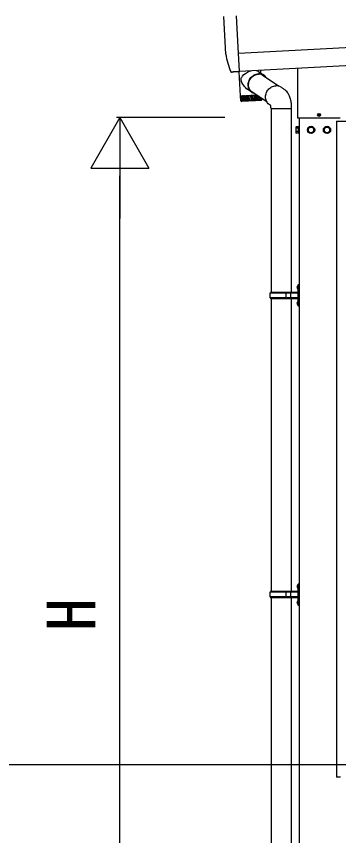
# Model space of a CAD drawing. Units: millimetres, scale not verified. Extents: x -875 to 875, y -1304 to 1298.
# Drawn here: x 177.8 to 274.9, y 61.9 to 308.4 of the extents above; entities that cross this region are included whole.
import ezdxf
from ezdxf.enums import TextEntityAlignment as Align

# ---------------------------------------------------------------- set-up
doc = ezdxf.new("R2010")
doc.units = ezdxf.units.MM
doc.header["$LTSCALE"] = 8
doc.layers.add('0-6_YKK_A1', color=4, linetype='Continuous')
doc.layers.add('0-7_YKK_D', color=6, linetype='Continuous')
doc.styles.add('ＭＳ ゴシック', font='')
doc.styles.get('ＭＳ ゴシック').set_extended_font_data('MS Gothic')

msp = doc.modelspace()

# ---------------------------------------------------------------- linework, layer by layer
at = {"layer": '0-6_YKK_A1'}
for p, q in [((240.957, 297.022), (240.362, 308.364)), ((244.737, 297.22), (244.142, 308.562)), ((444.835, 307.707), (244.737, 297.22)), ((445.404, 302.301), (245.021, 291.799)), ((244.738, 297.199), (244.737, 297.22)), ((245.018, 291.863), (244.738, 297.199)), ((243.034, 291.545), (242.672, 291.545)), ((243.172, 291.644), (243.107, 291.576)), ((245.029, 291.649), (243.134, 291.644)), ((245.364, 284.487), (244.989, 291.649)), ((245.029, 291.649), (245.028, 291.668)), ((250.803, 291.759), (252.409, 290.653)), ((251.372, 292.132), (251.414, 291.338)), ((251.877, 290.807), (256.782, 287.429)), ((262.5, 292.715), (262.5, 278)), ((262.508, 292.715), (262.508, 278)), ((248.825, 285.448), (247.704, 286.22)), ((253.364, 282.534), (248.491, 285.89)), ((245.364, 284.487), (245.679, 284.503)), ((245.396, 284.388), (245.376, 284.387)), ((245.467, 283.076), (245.376, 284.387)), ((245.396, 284.388), (245.441, 284.391)), ((245.527, 283.058), (245.433, 284.39)), ((245.463, 284.392), (245.434, 284.39)), ((245.463, 284.392), (245.559, 284.397)), ((245.59, 284.399), (245.55, 284.396)), ((245.645, 283.044), (245.55, 284.397)), ((245.59, 284.399), (245.698, 284.404)), ((245.679, 284.503), (250.163, 284.738)), ((245.698, 284.404), (245.738, 284.406)), ((245.82, 283.019), (245.723, 284.406)), ((245.775, 284.408), (245.724, 284.406)), ((245.775, 284.408), (245.893, 284.414)), ((245.821, 284.411), (245.814, 284.51)), ((245.893, 284.414), (245.945, 284.417)), ((245.945, 284.417), (245.95, 284.417)), ((246.014, 284.421), (245.95, 284.417)), ((246.056, 283.116), (245.982, 284.419)), ((246.014, 284.421), (246.141, 284.427)), ((246.085, 284.525), (246.091, 284.425)), ((246.141, 284.427), (246.203, 284.431)), ((246.203, 284.431), (246.227, 284.432)), ((246.303, 284.436), (246.227, 284.432)), ((246.338, 283.131), (246.265, 284.434)), ((246.303, 284.436), (246.435, 284.443)), ((246.435, 284.443), (246.508, 284.447)), ((246.508, 284.447), (246.55, 284.449)), ((246.636, 284.453), (246.55, 284.449)), ((246.665, 283.148), (246.593, 284.451)), ((246.636, 284.453), (246.771, 284.46)), ((246.771, 284.46), (246.852, 284.465)), ((246.852, 284.465), (246.912, 284.468)), ((247.007, 284.473), (246.912, 284.468)), ((247.031, 283.167), (246.959, 284.47)), ((247.007, 284.473), (247.142, 284.48)), ((247.142, 284.48), (247.23, 284.484)), ((247.23, 284.484), (247.306, 284.488)), ((247.408, 284.494), (247.306, 284.488)), ((247.428, 283.188), (247.357, 284.491)), ((247.408, 284.494), (247.541, 284.501)), ((247.541, 284.501), (247.634, 284.506)), ((247.634, 284.506), (247.725, 284.51)), ((247.831, 284.516), (247.725, 284.51)), ((247.848, 283.21), (247.778, 284.513)), ((248.056, 284.528), (248.16, 284.533)), ((248.267, 284.539), (248.16, 284.533)), ((248.283, 283.233), (248.213, 284.536)), ((248.269, 284.539), (248.267, 284.539)), ((248.488, 284.55), (248.602, 284.556)), ((248.698, 284.561), (248.602, 284.556)), ((248.726, 283.256), (248.65, 284.559)), ((248.713, 284.562), (248.698, 284.561)), ((248.713, 284.562), (248.823, 284.568)), ((248.823, 284.568), (248.921, 284.573)), ((248.921, 284.573), (249.045, 284.58)), ((249.128, 284.584), (249.045, 284.58)), ((249.166, 283.279), (249.086, 284.582)), ((249.153, 284.585), (249.128, 284.584)), ((249.153, 284.585), (249.252, 284.59)), ((249.252, 284.59), (249.347, 284.595)), ((249.347, 284.595), (249.477, 284.602)), ((249.548, 284.606), (249.477, 284.602)), ((249.596, 283.301), (249.513, 284.604)), ((249.582, 284.608), (249.548, 284.606)), ((249.582, 284.608), (249.667, 284.612)), ((249.667, 284.612), (249.758, 284.617)), ((249.758, 284.617), (249.892, 284.624)), ((249.992, 284.629), (249.949, 284.627)), ((249.992, 284.629), (250.061, 284.633)), ((250.298, 284.645), (250.282, 284.644)), ((250.392, 283.343), (250.325, 284.627)), ((250.743, 283.362), (250.704, 284.366)), ((251.052, 283.378), (251.019, 284.149)), ((251.329, 283.307), (251.307, 283.951)), ((251.517, 283.806), (251.533, 283.341)), ((251.671, 283.7), (251.683, 283.368)), ((251.766, 283.635), (251.774, 283.394)), ((251.799, 283.611), (251.806, 283.417)), ((245.483, 283.001), (245.467, 283.085)), ((251.522, 283.107), (245.775, 282.806)), ((248.329, 283.154), (248.331, 283.15)), ((248.76, 283.196), (248.771, 283.173)), ((249.188, 283.239), (249.209, 283.196)), ((249.596, 283.301), (249.607, 283.281)), ((249.607, 283.281), (249.636, 283.219)), ((249.968, 283.236), (250.008, 283.323)), ((250.354, 283.256), (250.384, 283.322)), ((250.384, 283.322), (250.392, 283.343)), ((250.707, 283.275), (250.727, 283.319)), ((250.727, 283.319), (250.743, 283.362)), ((251.019, 283.291), (251.029, 283.315)), ((251.029, 283.315), (251.052, 283.378)), ((251.285, 283.305), (251.286, 283.309)), ((254.615, 280.666), (254.615, 225.338)), ((260.585, 280.666), (260.585, 225.338)), ((268.58, 278.742), (268.908, 278.742)), ((268.58, 278.657), (268.908, 278.657)), ((268.8, 278.74), (268.899, 278.74)), ((268.8, 278.66), (268.899, 278.66)), ((268.899, 278.74), (268.95, 278.754)), ((268.899, 278.66), (268.95, 278.646)), ((268.963, 278.595), (268.95, 278.646)), ((268.963, 278.496), (268.963, 278.595)), ((269.043, 278.904), (269.043, 278.805)), ((269.043, 278.805), (269.057, 278.754)), ((269.043, 278.595), (269.057, 278.646)), ((269.043, 278.496), (269.043, 278.595)), ((269.108, 278.74), (269.057, 278.754)), ((269.108, 278.66), (269.057, 278.646)), ((269.098, 278.742), (269.426, 278.742)), ((269.098, 278.657), (269.426, 278.657)), ((269.207, 278.74), (269.108, 278.74)), ((269.207, 278.66), (269.108, 278.66)), ((262.65, 277.858), (275.35, 277.858)), ((262.65, 277.85), (275.35, 277.85)), ((274.25, 276.8), (277.75, 276.8)), ((274.25, 276.8), (274.25, 79.5)), ((262.01, 275.05), (262.086, 275.181)), ((262.01, 275.05), (262.01, 273.35)), ((262.71, 275.181), (262.086, 275.181)), ((262.71, 274.691), (262.086, 274.691)), ((262.71, 273.709), (262.086, 273.709)), ((262.71, 275.181), (262.71, 273.219)), ((262.89, 275.06), (262.71, 275.06)), ((262.71, 275.06), (262.71, 273.34)), ((262.89, 273.34), (262.89, 275.06)), ((263, 275.3), (263, 273.1)), ((262.01, 273.35), (262.086, 273.219)), ((262.71, 273.219), (262.086, 273.219)), ((262.71, 273.34), (262.89, 273.34)), ((262.37, 227.052), (262.574, 226.953)), ((262.497, 227.253), (262.56, 227.253)), ((262.497, 227.253), (262.497, 226.423)), ((262.56, 227.253), (262.56, 226.423)), ((262.56, 227.253), (262.6, 227.213)), ((262.574, 226.953), (262.635, 226.838)), ((262.8, 227.688), (262.6, 227.488)), ((262.6, 227.488), (262.6, 221.388)), ((262.6, 227.213), (262.6, 226.463)), ((262.6, 227.038), (262.6, 226.638)), ((262.8, 227.688), (262.8, 221.188)), ((262.8, 227.688), (263, 227.688)), ((263, 221.188), (263, 227.688)), ((254.3, 225.138), (254.4, 225.338)), ((259.149, 225.138), (254.3, 225.138)), ((254.3, 223.738), (254.3, 225.138)), ((262.55, 225.338), (254.4, 225.338)), ((259.149, 223.538), (259.149, 225.338)), ((259.225, 225.338), (259.425, 225.138)), ((262.55, 225.138), (259.425, 225.138)), ((260.462, 225.138), (260.262, 225.338)), ((260.462, 223.738), (260.462, 225.138)), ((262.497, 226.423), (262.56, 226.423)), ((262.56, 226.423), (262.6, 226.463)), ((259.149, 223.738), (254.3, 223.738)), ((254.3, 223.738), (254.4, 223.538)), ((254.4, 223.538), (262.55, 223.538)), ((254.615, 223.538), (254.615, 135.338)), ((259.225, 223.538), (259.425, 223.738)), ((262.55, 223.738), (259.425, 223.738)), ((260.462, 223.738), (260.262, 223.538)), ((260.585, 223.538), (260.585, 135.338)), ((262.37, 222.252), (262.574, 222.153)), ((262.497, 222.453), (262.56, 222.453)), ((262.497, 222.453), (262.497, 221.623)), ((262.56, 222.453), (262.56, 221.623)), ((262.56, 222.453), (262.6, 222.413)), ((262.574, 222.153), (262.635, 222.038)), ((262.6, 222.413), (262.6, 221.663)), ((262.6, 222.238), (262.6, 221.838)), ((262.497, 221.623), (262.56, 221.623)), ((262.56, 221.623), (262.6, 221.663)), ((262.6, 221.388), (262.8, 221.188)), ((263, 221.188), (262.8, 221.188)), ((262.37, 137.052), (262.574, 136.953)), ((262.497, 137.253), (262.56, 137.253)), ((262.497, 137.253), (262.497, 136.423)), ((262.497, 136.423), (262.56, 136.423)), ((262.56, 137.253), (262.56, 136.423)), ((262.56, 137.253), (262.6, 137.213)), ((262.56, 136.423), (262.6, 136.463)), ((262.574, 136.953), (262.635, 136.838)), ((262.8, 137.688), (262.6, 137.488)), ((262.6, 137.488), (262.6, 131.388)), ((262.6, 137.213), (262.6, 136.463)), ((262.6, 137.038), (262.6, 136.638)), ((262.8, 137.688), (262.8, 131.188)), ((262.8, 137.688), (263, 137.688)), ((263, 131.188), (263, 137.688)), ((254.3, 135.138), (254.4, 135.338)), ((259.149, 135.138), (254.3, 135.138)), ((254.3, 133.738), (254.3, 135.138)), ((259.149, 133.738), (254.3, 133.738)), ((254.3, 133.738), (254.4, 133.538)), ((262.55, 135.338), (254.4, 135.338)), ((254.4, 133.538), (262.55, 133.538)), ((254.615, 133.538), (254.615, 45.338)), ((259.149, 133.538), (259.149, 135.338)), ((259.225, 135.338), (259.425, 135.138)), ((259.225, 133.538), (259.425, 133.738)), ((262.55, 135.138), (259.425, 135.138)), ((262.55, 133.738), (259.425, 133.738)), ((260.462, 135.138), (260.262, 135.338)), ((260.462, 133.738), (260.262, 133.538)), ((260.462, 133.738), (260.462, 135.138)), ((260.585, 133.538), (260.585, 45.338)), ((262.37, 132.252), (262.574, 132.153)), ((262.497, 132.453), (262.56, 132.453)), ((262.497, 132.453), (262.497, 131.623)), ((262.497, 131.623), (262.56, 131.623)), ((262.56, 132.453), (262.56, 131.623)), ((262.56, 132.453), (262.6, 132.413)), ((262.56, 131.623), (262.6, 131.663)), ((262.574, 132.153), (262.635, 132.038)), ((262.6, 132.413), (262.6, 131.663)), ((262.6, 132.238), (262.6, 131.838)), ((262.6, 131.388), (262.8, 131.188)), ((263, 131.188), (262.8, 131.188)), ((-863.74, 83.35), (583.614, 83.35)), ((275.42, 79.5), (274.25, 79.5))]:
    msp.add_line(p, q, dxfattribs=at)
for points in [[(242.397, 291.726), (242.411, 291.697), (242.428, 291.671), (242.447, 291.646), (242.47, 291.623), (242.494, 291.603), (242.52, 291.586), (242.549, 291.571), (242.578, 291.56), (242.608, 291.551), (242.64, 291.546), (242.672, 291.545)], [(245.028, 291.668), (245.028, 291.671), (245.027, 291.678), (245.027, 291.688), (245.026, 291.701), (245.025, 291.717), (245.024, 291.735), (245.023, 291.757), (245.022, 291.78), (245.021, 291.806), (245.019, 291.834), (245.018, 291.863)], [(247.706, 286.223), (247.658, 286.252), (247.199, 286.619), (246.881, 286.926), (246.591, 287.253), (246.323, 287.601), (246.083, 287.963), (245.78, 288.524), (245.671, 288.776), (245.58, 289.044), (245.532, 289.268), (245.522, 289.451), (245.543, 289.625), (245.594, 289.799), (245.665, 289.96), (245.801, 290.193), (245.963, 290.414), (246.362, 290.839), (246.847, 291.23), (247.128, 291.414), (247.431, 291.585), (247.863, 291.785), (248.329, 291.948), (248.46, 291.979)], [(249.697, 285.059), (249.424, 285.141), (249.142, 285.261), (248.878, 285.412), (248.633, 285.593), (248.411, 285.802), (248.213, 286.037), (248.043, 286.294), (247.902, 286.571), (247.792, 286.865), (247.714, 287.173), (247.669, 287.49), (247.657, 287.814), (247.679, 288.14), (247.734, 288.465), (247.821, 288.786), (247.94, 289.098), (248.09, 289.399), (248.268, 289.684), (248.473, 289.951), (248.702, 290.196), (248.953, 290.417), (249.223, 290.611), (249.509, 290.776), (249.807, 290.91), (250.114, 291.011), (250.427, 291.079), (250.742, 291.113)], [(249.409, 285.258), (249.307, 285.3), (249.039, 285.436), (248.79, 285.602), (248.563, 285.797), (248.359, 286.019), (248.182, 286.264), (248.034, 286.531), (247.916, 286.815), (247.829, 287.114), (247.776, 287.423), (247.755, 287.74), (247.768, 288.061), (247.815, 288.381), (247.894, 288.698), (248.005, 289.007), (248.147, 289.305), (248.318, 289.588), (248.516, 289.853), (248.738, 290.097), (248.983, 290.317), (249.246, 290.51), (249.526, 290.675), (249.818, 290.809), (250.12, 290.91), (250.428, 290.978), (250.738, 291.012)], [(250.055, 292.063), (250.083, 292.059), (250.418, 291.96), (250.713, 291.817), (250.799, 291.754)], [(254.207, 281.724), (253.965, 281.888), (253.729, 282.09), (253.518, 282.32), (253.334, 282.575), (253.18, 282.851), (253.058, 283.146), (252.968, 283.456), (252.912, 283.777), (252.891, 284.106), (252.904, 284.439), (252.953, 284.772), (253.035, 285.1), (253.15, 285.421), (253.298, 285.73), (253.475, 286.024), (253.68, 286.299), (253.911, 286.552), (254.165, 286.78), (254.438, 286.981), (254.728, 287.151), (255.032, 287.29), (255.345, 287.395), (255.664, 287.466), (255.986, 287.501)], [(257.598, 287.079), (257.809, 286.941), (257.996, 286.814), (258.159, 286.699), (258.298, 286.599), (258.439, 286.498), (258.608, 286.376), (258.796, 286.233), (258.947, 286.105), (259.091, 285.964), (259.325, 285.695), (259.538, 285.399), (259.711, 285.116), (259.853, 284.848), (259.943, 284.661), (260.044, 284.43), (260.153, 284.152), (260.252, 283.869), (260.351, 283.523), (260.428, 283.207), (260.498, 282.869), (260.551, 282.55), (260.594, 282.21), (260.621, 281.89), (260.635, 281.607), (260.641, 281.445), (260.642, 281.271), (260.635, 281.188), (260.629, 281.097), (260.619, 280.666)], [(247.831, 284.516), (247.959, 284.523), (248.056, 284.528)], [(248.269, 284.539), (248.389, 284.545), (248.488, 284.55)], [(250.008, 283.323), (249.949, 284.627), (249.892, 284.624)], [(250.061, 284.633), (250.146, 284.637), (250.282, 284.644)], [(245.594, 282.886), (245.603, 282.874), (245.603, 282.87), (245.594, 282.874), (245.578, 282.885)], [(245.69, 282.891), (245.694, 282.879), (245.69, 282.875), (245.676, 282.878), (245.656, 282.889)], [(245.843, 282.899), (245.843, 282.887), (245.834, 282.882), (245.816, 282.885), (245.793, 282.896)], [(246.05, 282.91), (246.046, 282.897), (246.033, 282.893), (246.011, 282.896), (245.985, 282.906)], [(246.308, 282.923), (246.3, 282.911), (246.282, 282.906), (246.258, 282.908), (246.229, 282.919)], [(246.612, 282.939), (246.599, 282.926), (246.578, 282.921), (246.55, 282.924), (246.52, 282.934)], [(248.283, 283.233), (248.283, 283.233), (248.284, 283.232), (248.284, 283.231), (248.285, 283.23), (248.306, 283.193), (248.329, 283.154)], [(248.688, 283.169), (248.706, 283.212), (248.716, 283.234), (248.723, 283.25), (248.725, 283.254), (248.725, 283.255), (248.726, 283.256), (248.726, 283.256), (248.726, 283.256)], [(250.579, 283.147), (250.549, 283.133), (250.52, 283.128), (250.497, 283.131), (250.481, 283.142)], [(250.895, 283.164), (250.866, 283.15), (250.84, 283.145), (250.82, 283.148), (250.808, 283.159)], [(251.167, 283.178), (251.14, 283.164), (251.117, 283.159), (251.101, 283.162), (251.093, 283.174)], [(251.39, 283.189), (251.366, 283.176), (251.346, 283.171), (251.334, 283.175), (251.331, 283.186)], [(251.559, 283.198), (251.538, 283.185), (251.523, 283.18), (251.515, 283.184), (251.516, 283.196)], [(251.672, 283.204), (251.654, 283.191), (251.643, 283.187), (251.64, 283.191), (251.645, 283.203)], [(251.726, 283.207), (251.712, 283.194), (251.705, 283.19), (251.707, 283.194), (251.716, 283.207)], [(254.431, 281.587), (254.344, 281.642), (254.207, 281.724)], [(254.589, 280.666), (254.548, 280.776), (254.531, 280.832), (254.518, 280.964), (254.508, 281.099), (254.495, 281.226), (254.458, 281.46), (254.422, 281.63), (254.412, 281.678), (254.41, 281.701), (254.405, 281.709), (254.406, 281.708)], [(254.589, 280.666), (258.655, 280.666), (260.619, 280.666)], [(268.963, 278.904), (268.963, 278.805), (268.95, 278.754)], [(263, 277.858), (263, -12.4), (263, -42.4)], [(263, 275.3), (262.89, 275.3), (262.89, 273.1), (263, 273.1)], [(262.37, 226.623), (262.574, 226.723), (262.635, 226.838)], [(262.37, 221.823), (262.574, 221.923), (262.635, 222.038)], [(262.37, 136.623), (262.574, 136.723), (262.635, 136.838)], [(262.37, 131.823), (262.574, 131.923), (262.635, 132.038)]]:
    msp.add_lwpolyline(points, dxfattribs=at)
for points in [[(266.6, 275.181), (265.75, 274.691), (265.75, 273.709), (266.6, 273.219), (267.45, 273.709), (267.45, 274.691)], [(271.4, 275.181), (270.55, 274.691), (270.55, 273.709), (271.4, 273.219), (272.25, 273.709), (272.25, 274.691)]]:
    msp.add_lwpolyline(points, close=True, dxfattribs=at)
for centre, radius in [((269.003, 278.7), 0.425), ((266.6, 274.2), 1.1), ((266.6, 274.2), 0.85), ((271.4, 274.2), 1.1), ((271.4, 274.2), 0.85)]:
    msp.add_circle(centre, radius, dxfattribs=at)
for centre, radius, start, end in [((250.898, 288.458), 2.558, 42.13882, 93.58949), ((250.909, 288.479), 2.64, 34.55523, 93.63291), ((250.746, 288.612), 2.469, 48.14986, 66.62586), ((250.138, 287.729), 2.468, 224.25812, 242.73832), ((256.145, 284.816), 2.69, 57.27516, 93.3931), ((251.349, 283.445), 0.331, 338.75824, 354.09724), ((251.382, 283.359), 0.301, 353.74343, 9.92729), ((251.465, 283.427), 0.308, 341.63795, 357.87659), ((251.485, 283.384), 0.289, 349.25076, 6.1851), ((251.512, 283.408), 0.294, 345.04047, 1.83027), ((251.569, 283.408), 0.237, 353.93196, 2.20614), ((245.767, 283.116), 0.302, 185.91453, 202.35581), ((245.759, 283.098), 0.293, 199.398, 273.26223), ((245.747, 283.108), 0.28, 202.38791, 232.77578), ((245.812, 283.078), 0.286, 178.03574, 195.12013), ((245.845, 283.144), 0.323, 189.89385, 205.45918), ((245.848, 283.085), 0.323, 194.58416, 218.11408), ((245.806, 283.127), 0.281, 205.81108, 237.88385), ((245.944, 283.065), 0.3, 174.31202, 190.55002), ((245.989, 283.178), 0.354, 193.61346, 208.07187), ((246.073, 283.088), 0.431, 190.45936, 207.22562), ((245.93, 283.149), 0.288, 208.69801, 241.63692), ((246.143, 283.052), 0.324, 170.7616, 185.84048), ((246.734, 283.125), 0.92, 186.62371, 194.22807), ((246.204, 283.221), 0.398, 197.06069, 210.11163), ((246.114, 283.174), 0.297, 210.99965, 244.33214), ((246.411, 283.037), 0.364, 167.55131, 181.06656), ((243.702, 282.907), 2.348, 0.05497, 3.00795), ((246.488, 283.274), 0.46, 200.14943, 211.6103), ((246.352, 283.198), 0.305, 212.70526, 246.19055), ((245.785, 283.052), 0.539, 346.18483, 359.28391), ((246.752, 283.018), 0.429, 164.7632, 176.36165), ((246.843, 283.343), 0.548, 202.82802, 212.59487), ((246.64, 283.221), 0.311, 213.82079, 247.36401), ((246.301, 283.091), 0.346, 333.94912, 355.20906), ((247.172, 282.987), 0.531, 162.39662, 171.89968), ((247.253, 283.42), 0.647, 204.90022, 213.25603), ((246.97, 283.242), 0.314, 214.3558, 247.94645), ((246.9, 283.025), 0.0874, 237.02377, 308.97622), ((246.722, 283.127), 0.288, 323.98911, 350.86596), ((247.707, 282.928), 0.717, 160.54677, 167.71042), ((247.782, 283.546), 0.841, 206.74356, 213.22008), ((247.337, 283.261), 0.313, 214.31617, 247.98313), ((247.271, 283.059), 0.102, 239.97325, 306.0267), ((247.134, 283.165), 0.272, 316.29422, 346.54918), ((248.507, 282.78), 1.154, 159.28362, 163.80324), ((248.526, 283.778), 1.247, 208.23252, 212.61887), ((247.733, 283.277), 0.309, 213.70048, 247.47538), ((247.668, 283.092), 0.114, 241.89247, 304.10757), ((247.555, 283.205), 0.273, 310.52762, 342.55299), ((252.887, 281.268), 5.4, 158.92344, 159.9042), ((250.617, 284.78), 3.183, 209.55291, 211.27086), ((248.15, 283.289), 0.301, 212.49996, 246.38049), ((248.085, 283.122), 0.122, 243.02692, 302.97308), ((247.985, 283.246), 0.281, 306.2873, 339.07145), ((248.556, 283.07), 0.317, 149.26298, 166.23317), ((248.582, 283.299), 0.292, 210.70216, 244.60713), ((248.513, 283.149), 0.126, 243.50595, 302.49403), ((248.42, 283.287), 0.293, 303.22455, 336.19853), ((251.861, 284.99), 3.583, 208.94091, 210.0426), ((249.019, 283.307), 0.281, 208.29827, 242.00606), ((248.943, 283.17), 0.125, 243.38047, 302.61951), ((248.853, 283.326), 0.305, 301.07538, 333.96288), ((218.862, 296.841), 33.201, 335.72524, 335.8896), ((244.666, 280.767), 5.154, 28.65388, 29.16691), ((249.456, 283.313), 0.273, 205.29664, 238.35825), ((249.368, 283.187), 0.119, 242.63671, 303.36329), ((249.278, 283.361), 0.315, 299.65495, 332.35998), ((248.061, 283.948), 1.666, 333.88439, 337.16933), ((249.887, 283.319), 0.27, 201.74507, 233.36768), ((249.778, 283.198), 0.11, 241.19314, 304.807), ((249.686, 283.39), 0.322, 298.84352, 331.37478), ((249.458, 283.035), 0.62, 19.25654, 27.61202), ((250.308, 283.325), 0.278, 197.75702, 226.67462), ((250.167, 283.205), 0.0963, 238.87452, 307.12548), ((250.07, 283.414), 0.325, 298.57345, 330.99067), ((249.585, 282.991), 0.881, 17.77038, 23.55694), ((250.725, 283.333), 0.31, 193.5303, 217.92504), ((250.423, 283.431), 0.324, 298.82231, 331.20293), ((250.216, 283.15), 0.567, 13.05003, 21.89705), ((251.161, 283.341), 0.397, 189.04795, 207.20907), ((250.737, 283.441), 0.319, 299.60867, 332.01311), ((250.64, 283.231), 0.438, 8.25489, 19.56874), ((251.872, 283.368), 0.803, 185.29789, 193.99997), ((251.007, 283.444), 0.311, 300.99496, 333.43146), ((250.913, 283.482), 0.411, 335.13839, 347.34823), ((250.962, 283.286), 0.368, 3.3948, 16.70731), ((246.734, 283.188), 4.596, 359.9843, 1.49356), ((251.226, 283.441), 0.3, 303.09463, 335.47065), ((251.164, 283.462), 0.365, 336.43607, 350.57151), ((250.906, 283.344), 0.628, 346.34464, 357.61263), ((251.506, 283.407), 0.3, 273, 313.12034), ((251.208, 283.327), 0.326, 358.50264, 13.47218), ((251.388, 283.433), 0.29, 306.08404, 338.13465), ((251.303, 283.368), 0.38, 334.20477, 353.59734), ((251.489, 283.42), 0.282, 310.21655, 341.39895), ((251.466, 283.387), 0.308, 324.21117, 349.48555), ((251.522, 283.404), 0.283, 315.84165, 345.16855), ((251.506, 283.407), 0.3, 339.20363, 346.52368), ((251.506, 283.407), 0.3, 346.52368, 355.46591), ((269.011, 278.7), 0.215, 169.27785, 190.72215), ((269.003, 278.692), 0.215, 79.27785, 100.72215), ((269.003, 278.707), 0.215, 259.27785, 280.72215), ((268.996, 278.7), 0.215, 349.27785, 10.72215), ((262.65, 278), 0.15, 180, 270), ((262.65, 278), 0.142, 180, 270), ((262.444, 274.936), 0.434, 145.61575, 214.38425), ((263.634, 274.2), 1.624, 162.41205, 197.58795), ((262.444, 273.464), 0.434, 145.61575, 214.38425), ((266.6, 274.2), 0.86, 51.25399, 68.74601), ((266.6, 274.2), 0.86, 351.25399, 8.74601), ((271.4, 274.2), 0.86, 51.25399, 68.74601), ((271.4, 274.2), 0.86, 351.25399, 8.74601), ((266.6, 274.2), 0.86, 291.25399, 308.74601), ((271.4, 274.2), 0.86, 291.25399, 308.74601), ((262.93, 226.838), 0.6, 136.21765, 223.78235), ((262.55, 225.388), 0.05, 270, 0), ((262.55, 225.188), 0.05, 270, 0), ((262.93, 222.038), 0.6, 136.21765, 223.78235), ((262.55, 223.688), 0.05, 0, 90), ((262.55, 223.488), 0.05, 0, 90), ((262.93, 136.838), 0.6, 136.21765, 223.78235), ((262.55, 135.388), 0.05, 270, 0), ((262.55, 135.188), 0.05, 270, 0), ((262.55, 133.688), 0.05, 0, 90), ((262.55, 133.488), 0.05, 0, 90), ((262.93, 132.038), 0.6, 136.21765, 223.78235)]:
    msp.add_arc(centre, radius, start, end, dxfattribs=at)
for centre, major_axis, ratio, start_param, end_param in [((241.257, 297.038), (-0.3, -0.016), 0.99863, 6.2831853, 6.3555018), ((260.265, 299.418), (19.43, 1.018), 0.99863, 3.2139091, 3.4962183), ((243.035, 291.645), (-0.069, -0.0727), 0.9974, 0.7579542, 1.5707963)]:
    msp.add_ellipse(centre, major_axis=major_axis, ratio=ratio, start_param=start_param, end_param=end_param, dxfattribs=at)
at = {"layer": '0-7_YKK_D'}
for p, q in [((209, 277.9), (200.25, 262.745)), ((240.6, 277.9), (208, 277.9)), ((209, 277.9), (217.75, 262.745)), ((209, 277.9), (209, 247.589)), ((200.25, 262.745), (217.75, 262.745)), ((209, 5.1), (209, 260.4))]:
    msp.add_line(p, q, dxfattribs=at)

# ---------------------------------------------------------------- texts
at = {"layer": '0-7_YKK_D', "style": 'ＭＳ ゴシック'}
msp.add_text('H', height=14.66, rotation=90, dxfattribs=at).set_placement((206, 123.432), align=Align.BOTTOM_LEFT)

doc.saveas('drawing.dxf')
